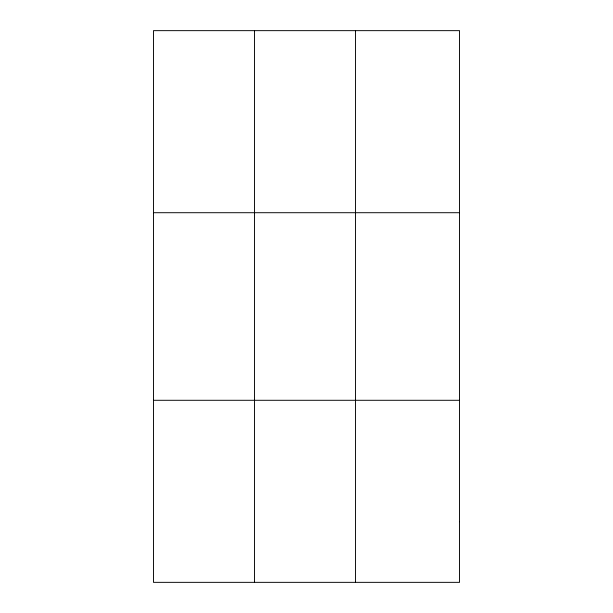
<?xml version="1.0" encoding="UTF-8"?>
<svg xmlns="http://www.w3.org/2000/svg" width="613" height="613" viewBox="0 0 613 613"><rect width="100%" height="100%" fill="white"/><g stroke="black" fill="none" stroke-linecap="round" stroke-linejoin="round"><path stroke-width="0.92" d="M254.472 30.65L254.472 582.35M355.471 30.65L355.471 582.35M153.465 212.711L459.535 212.711M153.465 400.289L459.535 400.289M459.535 521.663L459.535 582.35L153.465 582.35L153.465 30.65L459.535 30.65L459.535 521.663"/></g></svg>
